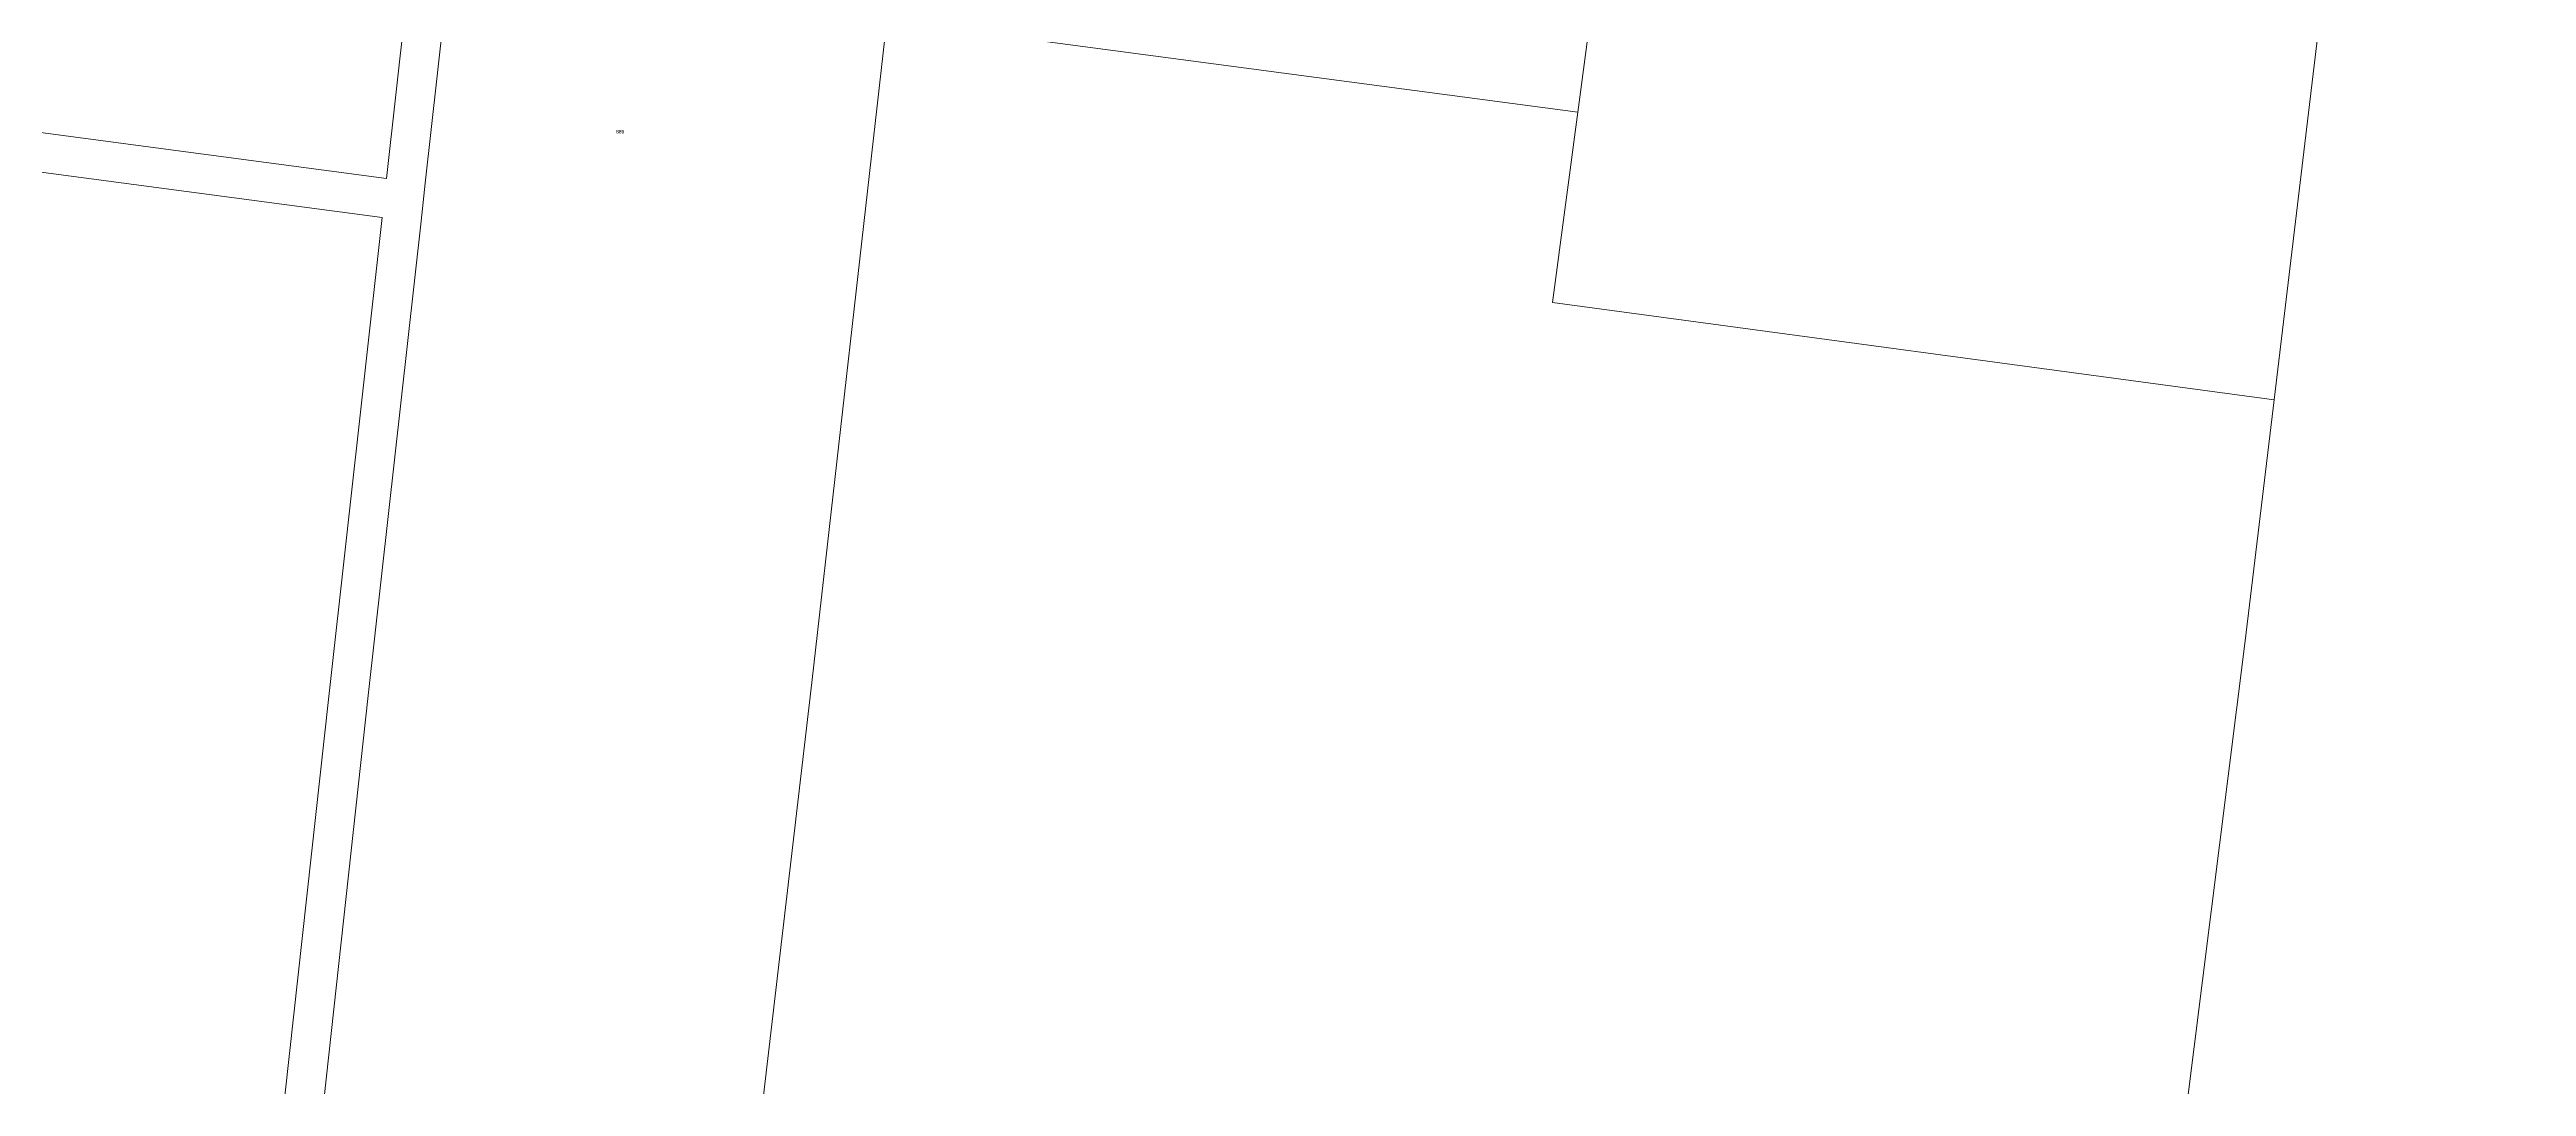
# Model space of a CAD drawing. Header units: metres. Extents: x 207830 to 218833, y 6369842 to 6373935.
# Drawn here: x 211616 to 212889, y 6372213 to 6372745 of the extents above; entities that cross this region are included whole.
import ezdxf

# ---------------------------------------------------------------- set-up
doc = ezdxf.new("R2010")
doc.units = ezdxf.units.M
doc.layers.add('Cadastre Land Parcels_SP_EXT', color=9, linetype='Continuous', lineweight=5)
doc.styles.get("Standard").update_dxf_attribs({"font": 'arial.ttf'})

msp = doc.modelspace()

# ---------------------------------------------------------------- linework, layer by layer
at = {"layer": 'Cadastre Land Parcels_SP_EXT', "linetype": 'Continuous'}
for points in [[(211609.8, 6371688.1), (211680.9, 6371678.8), (211692.7, 6371679.7), (211701.4, 6371680.4), (211736, 6371939.3), (211755.1, 6372081.3), (211770, 6372192.8), (211756.1, 6372194.6), (211780.2, 6372413.6), (211807.4, 6372657.2), (211809.5, 6372676.8), (211900.3, 6373490.3), (211900.3, 6373490.3), (211888.9, 6373492.6), (211880.5, 6373494.4), (211789.6, 6372679.1), (211206, 6372756.7)], [(211203.4, 6372736.7), (211787.3, 6372659.2), (211760, 6372413), (211723.8, 6372085.2), (211735.1, 6372083.8), (211683.6, 6371698.7), (211592.4, 6371710.7)]]:
    msp.add_lwpolyline(points, dxfattribs=at)
for points in [[(211780.2, 6372413.6), (211756.1, 6372194.6), (211770, 6372192.8), (211978.2, 6372165.6), (212008.1, 6372420.2), (212046.5, 6372760.4), (212110.9, 6373331.1), (212014.9, 6373423.1), (211900.3, 6373490.3), (211809.5, 6372676.8), (211807.4, 6372657.2), (211780.2, 6372413.6)], [(212463.2, 6373099.3), (212453.4, 6373103.9), (212401.5, 6372713.3), (212388.5, 6372615.4), (212759.1, 6372565.4), (212807.8, 6372972.1), (212712.1, 6372980.5), (212476.9, 6373092.8), (212463.2, 6373099.3)], [(213106.2, 6372988.3), (212875, 6372966.3), (212807.8, 6372972.1), (212759.1, 6372565.4), (212744.2, 6372441.6), (212704.9, 6372128.2), (213264.5, 6372052.9), (213272.4, 6372112.1), (213915.3, 6372027.8), (213831.6, 6371402.4), (214042.5, 6371374.5), (214529.9, 6371310), (213792.5, 6372471.9), (213663.6, 6372678.9), (213106.2, 6372988.3)], [(212633.5, 6371559.7), (212633.6, 6371560.8), (212704.9, 6372128.2), (212744.2, 6372441.6), (212759.1, 6372565.4), (212388.5, 6372615.4), (212401.5, 6372713.3), (212046.5, 6372760.4), (212008.1, 6372420.2), (211978.2, 6372165.6), (212252.8, 6372129.6), (212220.8, 6371879.1), (212187.2, 6371617), (212623.1, 6371560.2), (212623.4, 6371539.8), (212624.1, 6371490.6), (212633.5, 6371559.7)], [(211160, 6372395.5), (211101.7, 6371937.7), (211309, 6371909.1), (211339.1, 6372133.4), (211723.8, 6372085.2), (211760, 6372413), (211787.3, 6372659.2), (211203.4, 6372736.7), (211160, 6372395.5)]]:
    msp.add_lwpolyline(points, close=True, dxfattribs=at)

# ---------------------------------------------------------------- texts
at = {"layer": 'Cadastre Land Parcels_SP_EXT'}
msp.add_text('889', height=1.8, dxfattribs=at).set_placement((211907.5, 6372702.3))

doc.saveas('drawing.dxf')
